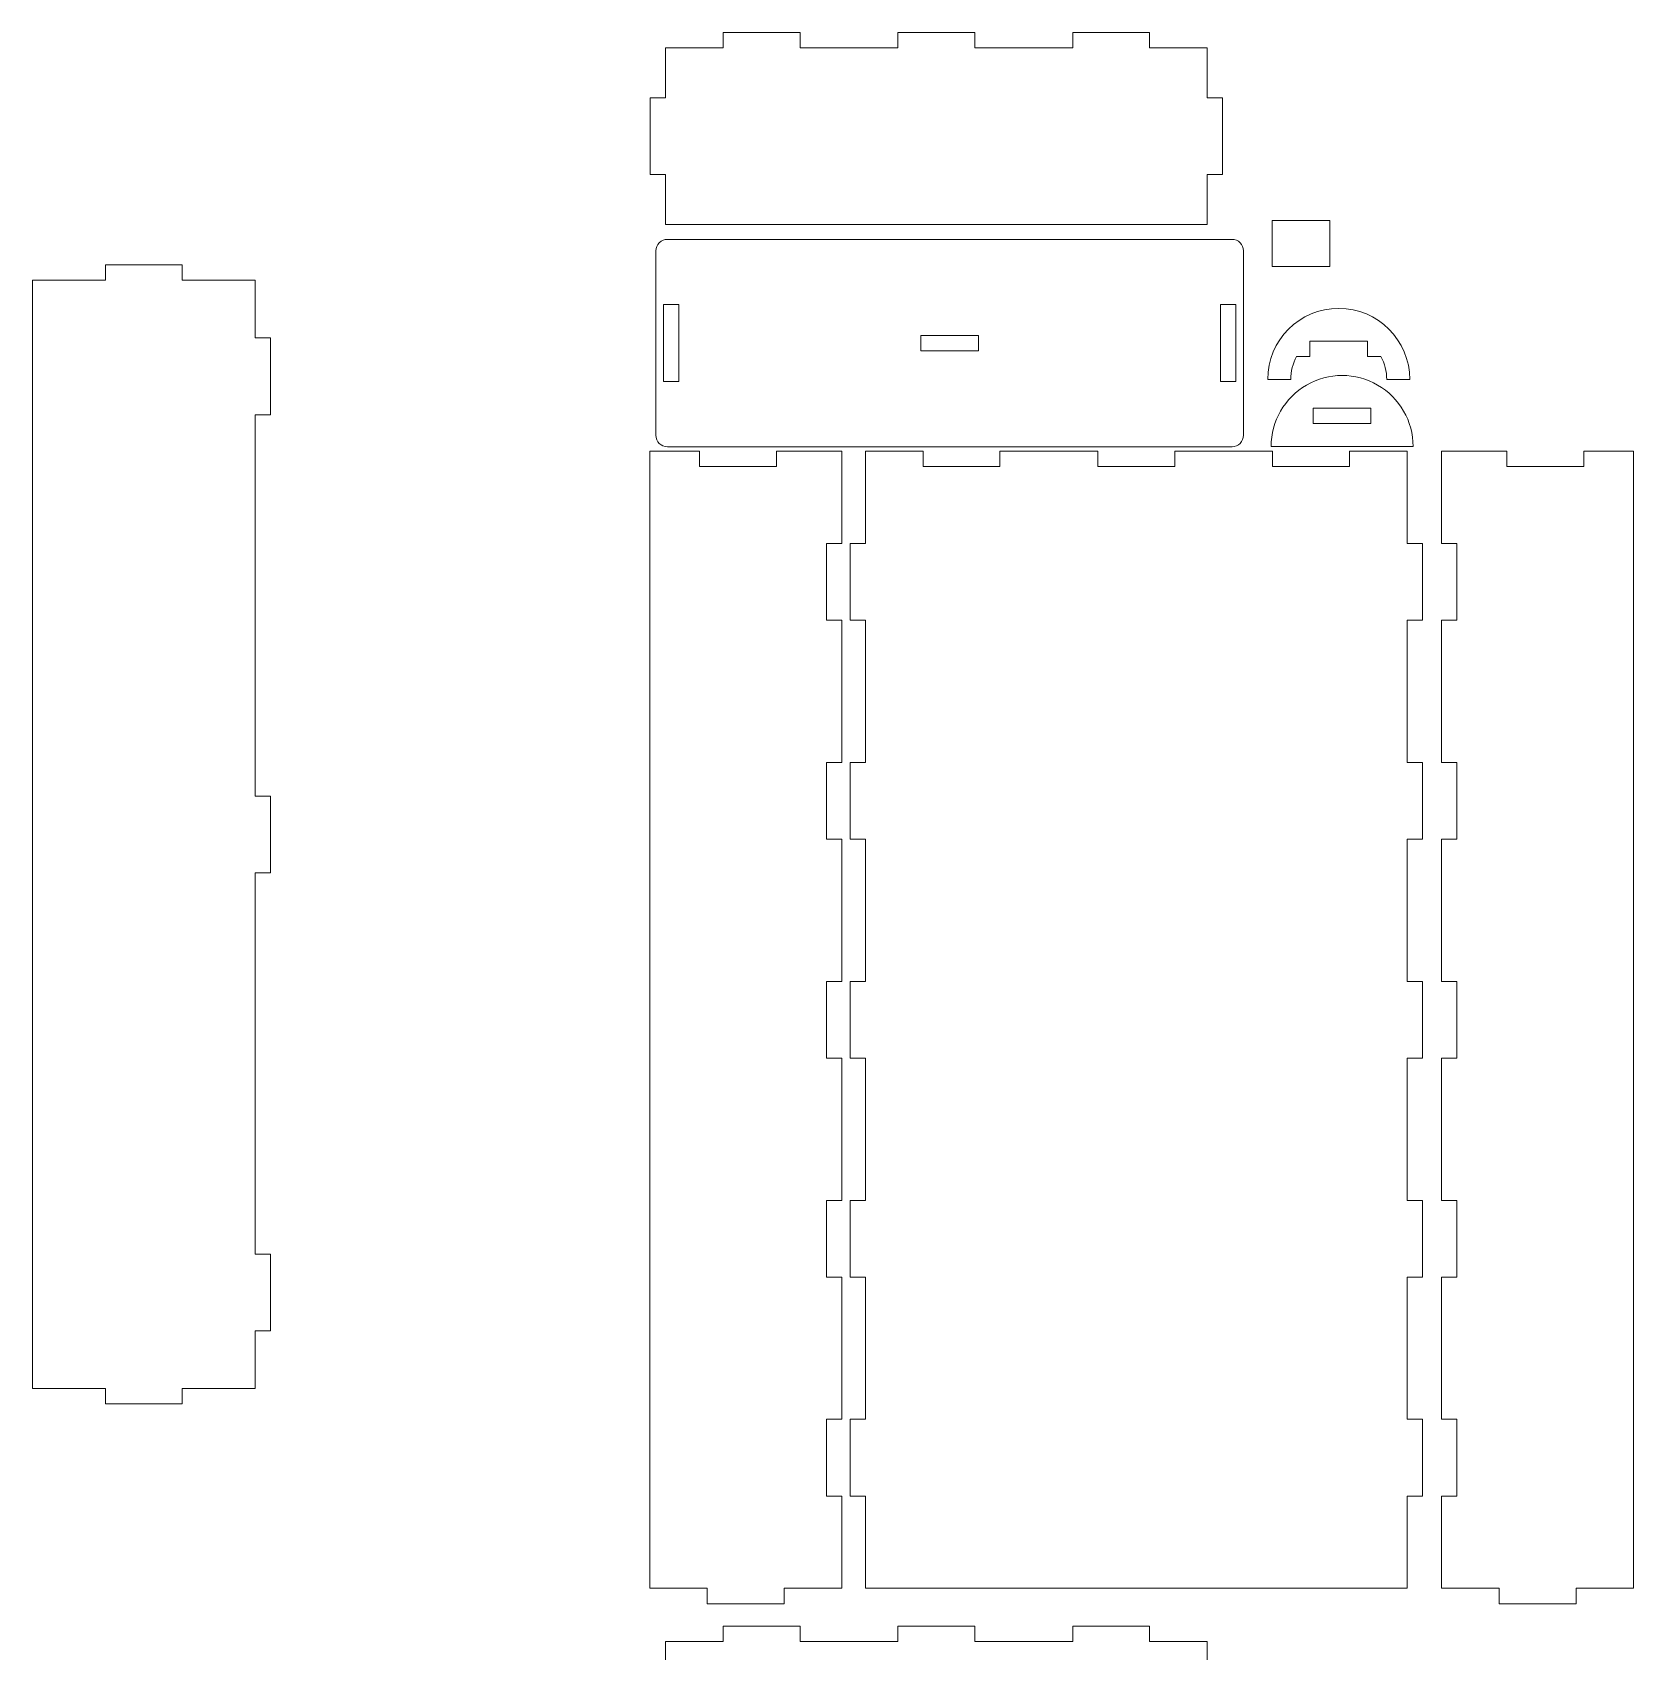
# Model space of a CAD drawing. Header units: millimetres. Extents: x -788 to 788, y -1290 to 1290.
# Drawn here: x 357.2 to 774.1, y -469.4 to -47.9 of the extents above; entities that cross this region are included whole.
import ezdxf

# ---------------------------------------------------------------- set-up
doc = ezdxf.new("R2010")
doc.units = ezdxf.units.MM
doc.header["$MEASUREMENT"] = 0
doc.layers.add('Camada 1', color=7, linetype='Continuous')

msp = doc.modelspace()

# ---------------------------------------------------------------- linework, layer by layer
at = {"layer": 'Camada 1', "color": 250, "lineweight": 20}
for points, knots in [([(602.5569, -47.9296), (602.5569, -47.9296), (582.5569, -47.9296), (582.5569, -47.9296), (582.5569, -47.9296), (582.5569, -47.9296), (582.5569, -51.9296), (582.5569, -51.9296), (582.5569, -51.9296), (582.5569, -51.9296), (557.0569, -51.9296), (557.0569, -51.9296), (557.0569, -51.9296), (557.0569, -51.9296), (557.0569, -47.9296), (557.0569, -47.9296), (557.0569, -47.9296), (557.0569, -47.9296), (537.0569, -47.9296), (537.0569, -47.9296), (537.0569, -47.9296), (537.0569, -47.9296), (537.0569, -51.9296), (537.0569, -51.9296), (537.0569, -51.9296), (537.0569, -51.9296), (522.0569, -51.9296), (522.0569, -51.9296), (522.0569, -51.9296), (522.0569, -51.9296), (522.0569, -64.9296), (522.0569, -64.9296), (522.0569, -64.9296), (522.0569, -64.9296), (518.0569, -64.9296), (518.0569, -64.9296), (518.0569, -64.9296), (518.0569, -64.9296), (518.0569, -84.9296), (518.0569, -84.9296), (518.0569, -84.9296), (518.0569, -84.9296), (522.0569, -84.9296), (522.0569, -84.9296), (522.0569, -84.9296), (522.0569, -84.9296), (522.0569, -97.9296), (522.0569, -97.9296), (522.0569, -97.9296), (522.0569, -97.9296), (663.0569, -97.9296), (663.0569, -97.9296), (663.0569, -97.9296), (663.0569, -97.9296), (663.0569, -84.9296), (663.0569, -84.9296), (663.0569, -84.9296), (663.0569, -84.9296), (667.0569, -84.9296), (667.0569, -84.9296), (667.0569, -84.9296), (667.0569, -84.9296), (667.0569, -64.9296), (667.0569, -64.9296), (667.0569, -64.9296), (667.0569, -64.9296), (663.0569, -64.9296), (663.0569, -64.9296), (663.0569, -64.9296), (663.0569, -64.9296), (663.0569, -51.9296), (663.0569, -51.9296), (663.0569, -51.9296), (663.0569, -51.9296), (648.0569, -51.9296), (648.0569, -51.9296), (648.0569, -51.9296), (648.0569, -51.9296), (648.0569, -47.9296), (648.0569, -47.9296), (648.0569, -47.9296), (648.0569, -47.9296), (628.0569, -47.9296), (628.0569, -47.9296), (628.0569, -47.9296), (628.0569, -47.9296), (628.0569, -51.9296), (628.0569, -51.9296), (628.0569, -51.9296), (628.0569, -51.9296), (602.5569, -51.9296), (602.5569, -51.9296), (602.5569, -51.9296), (602.5569, -51.9296), (602.5569, -47.9296), (602.5569, -47.9296)], [0, 0, 0, 0, 0.04, 0.04, 0.04, 0.04, 0.08, 0.08, 0.08, 0.08, 0.12, 0.12, 0.12, 0.12, 0.16, 0.16, 0.16, 0.16, 0.2, 0.2, 0.2, 0.2, 0.24, 0.24, 0.24, 0.24, 0.28, 0.28, 0.28, 0.28, 0.32, 0.32, 0.32, 0.32, 0.36, 0.36, 0.36, 0.36, 0.4, 0.4, 0.4, 0.4, 0.44, 0.44, 0.44, 0.44, 0.48, 0.48, 0.48, 0.48, 0.52, 0.52, 0.52, 0.52, 0.56, 0.56, 0.56, 0.56, 0.6, 0.6, 0.6, 0.6, 0.64, 0.64, 0.64, 0.64, 0.68, 0.68, 0.68, 0.68, 0.72, 0.72, 0.72, 0.72, 0.76, 0.76, 0.76, 0.76, 0.8, 0.8, 0.8, 0.8, 0.84, 0.84, 0.84, 0.84, 0.88, 0.88, 0.88, 0.88, 0.92, 0.92, 0.92, 0.92, 1, 1, 1, 1]), ([(695.0238, -108.8878), (695.0238, -108.8878), (695.0238, -96.8878), (695.0238, -96.8878), (695.0238, -96.8878), (695.0238, -96.8878), (680.0238, -96.8878), (680.0238, -96.8878), (680.0238, -96.8878), (680.0238, -96.8878), (680.0238, -108.8878), (680.0238, -108.8878), (680.0238, -108.8878), (680.0238, -108.8878), (695.0238, -108.8878), (695.0238, -108.8878)], [0, 0, 0, 0, 0.2, 0.2, 0.2, 0.2, 0.4, 0.4, 0.4, 0.4, 0.6, 0.6, 0.6, 0.6, 1, 1, 1, 1]), ([(669.5439, -101.8035), (669.5439, -101.8035), (522.5439, -101.8035), (522.5439, -101.8035), (522.5439, -101.8035), (521.7483, -101.8035), (520.9852, -102.1196), (520.4226, -102.6822), (520.4226, -102.6822), (519.86, -103.2448), (519.5439, -104.0079), (519.5439, -104.8035), (519.5439, -104.8035), (519.5439, -104.8035), (519.5439, -152.8035), (519.5439, -152.8035), (519.5439, -152.8035), (519.5439, -154.4603), (520.887, -155.8035), (522.5439, -155.8035), (522.5439, -155.8035), (522.5439, -155.8035), (669.5439, -155.8035), (669.5439, -155.8035), (669.5439, -155.8035), (670.3395, -155.8035), (671.1026, -155.4874), (671.6652, -154.9248), (671.6652, -154.9248), (672.2278, -154.3622), (672.5439, -153.5991), (672.5439, -152.8035), (672.5439, -152.8035), (672.5439, -152.8035), (672.5439, -104.8035), (672.5439, -104.8035), (672.5439, -104.8035), (672.5439, -104.0079), (672.2278, -103.2448), (671.6652, -102.6822), (671.6652, -102.6822), (671.1026, -102.1196), (670.3395, -101.8035), (669.5439, -101.8035)], [0, 0, 0, 0, 0.08333333, 0.08333333, 0.08333333, 0.08333333, 0.16666667, 0.16666667, 0.16666667, 0.16666667, 0.25, 0.25, 0.25, 0.25, 0.33333333, 0.33333333, 0.33333333, 0.33333333, 0.41666667, 0.41666667, 0.41666667, 0.41666667, 0.5, 0.5, 0.5, 0.5, 0.58333333, 0.58333333, 0.58333333, 0.58333333, 0.66666667, 0.66666667, 0.66666667, 0.66666667, 0.75, 0.75, 0.75, 0.75, 0.83333333, 0.83333333, 0.83333333, 0.83333333, 1, 1, 1, 1]), ([(357.1676, -400.9734), (357.1676, -400.9734), (357.1676, -112.4734), (357.1676, -112.4734), (357.1676, -112.4734), (357.1676, -112.4734), (376.1676, -112.4734), (376.1676, -112.4734), (376.1676, -112.4734), (376.1676, -112.4734), (376.1676, -108.4734), (376.1676, -108.4734), (376.1676, -108.4734), (376.1676, -108.4734), (396.1676, -108.4734), (396.1676, -108.4734), (396.1676, -108.4734), (396.1676, -108.4734), (396.1676, -112.4734), (396.1676, -112.4734), (396.1676, -112.4734), (396.1676, -112.4734), (415.1676, -112.4734), (415.1676, -112.4734), (415.1676, -112.4734), (415.1676, -112.4734), (415.1676, -127.4734), (415.1676, -127.4734), (415.1676, -127.4734), (415.1676, -127.4734), (419.1676, -127.4734), (419.1676, -127.4734), (419.1676, -127.4734), (419.1676, -127.4734), (419.1676, -147.4734), (419.1676, -147.4734), (419.1676, -147.4734), (419.1676, -147.4734), (415.1676, -147.4734), (415.1676, -147.4734), (415.1676, -147.4734), (415.1676, -147.4734), (415.1676, -246.7234), (415.1676, -246.7234), (415.1676, -246.7234), (415.1676, -246.7234), (419.1676, -246.7234), (419.1676, -246.7234), (419.1676, -246.7234), (419.1676, -246.7234), (419.1676, -266.7234), (419.1676, -266.7234), (419.1676, -266.7234), (419.1676, -266.7234), (415.1676, -266.7234), (415.1676, -266.7234), (415.1676, -266.7234), (415.1676, -266.7234), (415.1676, -365.9734), (415.1676, -365.9734), (415.1676, -365.9734), (415.1676, -365.9734), (419.1676, -365.9734), (419.1676, -365.9734), (419.1676, -365.9734), (419.1676, -365.9734), (419.1676, -385.9734), (419.1676, -385.9734), (419.1676, -385.9734), (419.1676, -385.9734), (415.1676, -385.9734), (415.1676, -385.9734), (415.1676, -385.9734), (415.1676, -385.9734), (415.1676, -400.9734), (415.1676, -400.9734), (415.1676, -400.9734), (415.1676, -400.9734), (396.1676, -400.9734), (396.1676, -400.9734), (396.1676, -400.9734), (396.1676, -400.9734), (396.1676, -404.9734), (396.1676, -404.9734), (396.1676, -404.9734), (396.1676, -404.9734), (376.1676, -404.9734), (376.1676, -404.9734), (376.1676, -404.9734), (376.1676, -404.9734), (376.1676, -400.9734), (376.1676, -400.9734), (376.1676, -400.9734), (376.1676, -400.9734), (357.1676, -400.9734), (357.1676, -400.9734)], [0, 0, 0, 0, 0.04, 0.04, 0.04, 0.04, 0.08, 0.08, 0.08, 0.08, 0.12, 0.12, 0.12, 0.12, 0.16, 0.16, 0.16, 0.16, 0.2, 0.2, 0.2, 0.2, 0.24, 0.24, 0.24, 0.24, 0.28, 0.28, 0.28, 0.28, 0.32, 0.32, 0.32, 0.32, 0.36, 0.36, 0.36, 0.36, 0.4, 0.4, 0.4, 0.4, 0.44, 0.44, 0.44, 0.44, 0.48, 0.48, 0.48, 0.48, 0.52, 0.52, 0.52, 0.52, 0.56, 0.56, 0.56, 0.56, 0.6, 0.6, 0.6, 0.6, 0.64, 0.64, 0.64, 0.64, 0.68, 0.68, 0.68, 0.68, 0.72, 0.72, 0.72, 0.72, 0.76, 0.76, 0.76, 0.76, 0.8, 0.8, 0.8, 0.8, 0.84, 0.84, 0.84, 0.84, 0.88, 0.88, 0.88, 0.88, 0.92, 0.92, 0.92, 0.92, 1, 1, 1, 1]), ([(525.5439, -118.8035), (525.5439, -118.8035), (525.5439, -138.8035), (525.5439, -138.8035), (525.5439, -138.8035), (525.5439, -138.8035), (521.5439, -138.8035), (521.5439, -138.8035), (521.5439, -138.8035), (521.5439, -138.8035), (521.5439, -118.8035), (521.5439, -118.8035), (521.5439, -118.8035), (521.5439, -118.8035), (525.5439, -118.8035), (525.5439, -118.8035)], [0, 0, 0, 0, 0.2, 0.2, 0.2, 0.2, 0.4, 0.4, 0.4, 0.4, 0.6, 0.6, 0.6, 0.6, 1, 1, 1, 1]), ([(666.5439, -138.8035), (666.5439, -138.8035), (666.5439, -118.8035), (666.5439, -118.8035), (666.5439, -118.8035), (666.5439, -118.8035), (670.5439, -118.8035), (670.5439, -118.8035), (670.5439, -118.8035), (670.5439, -118.8035), (670.5439, -138.8035), (670.5439, -138.8035), (670.5439, -138.8035), (670.5439, -138.8035), (666.5439, -138.8035), (666.5439, -138.8035)], [0, 0, 0, 0, 0.2, 0.2, 0.2, 0.2, 0.4, 0.4, 0.4, 0.4, 0.6, 0.6, 0.6, 0.6, 1, 1, 1, 1]), ([(715.8393, -138.283), (715.8393, -128.0658), (707.5566, -119.7831), (697.3393, -119.7831), (697.3393, -119.7831), (687.1222, -119.7831), (678.8395, -128.0657), (678.8394, -138.283), (678.8394, -138.283), (678.8394, -138.283), (684.8394, -138.283), (684.8394, -138.283), (684.8394, -138.283), (684.8394, -136.186), (685.367, -134.1227), (686.3735, -132.283), (686.3735, -132.283), (686.3735, -132.283), (689.8394, -132.283), (689.8394, -132.283), (689.8394, -132.283), (689.8394, -132.283), (689.8394, -128.283), (689.8394, -128.283), (689.8394, -128.283), (689.8394, -128.283), (704.8393, -128.283), (704.8393, -128.283), (704.8393, -128.283), (704.8393, -128.283), (704.8393, -132.283), (704.8393, -132.283), (704.8393, -132.283), (704.8393, -132.283), (708.3052, -132.283), (708.3052, -132.283), (708.3052, -132.283), (709.3117, -134.1227), (709.8393, -136.186), (709.8393, -138.283), (709.8393, -138.283), (709.8393, -138.283), (715.8393, -138.283), (715.8393, -138.283)], [0, 0, 0, 0, 0.08333333, 0.08333333, 0.08333333, 0.08333333, 0.16666667, 0.16666667, 0.16666667, 0.16666667, 0.25, 0.25, 0.25, 0.25, 0.33333333, 0.33333333, 0.33333333, 0.33333333, 0.41666667, 0.41666667, 0.41666667, 0.41666667, 0.5, 0.5, 0.5, 0.5, 0.58333333, 0.58333333, 0.58333333, 0.58333333, 0.66666667, 0.66666667, 0.66666667, 0.66666667, 0.75, 0.75, 0.75, 0.75, 0.83333333, 0.83333333, 0.83333333, 0.83333333, 1, 1, 1, 1]), ([(588.5439, -126.8035), (588.5439, -126.8035), (603.5439, -126.8035), (603.5439, -126.8035), (603.5439, -126.8035), (603.5439, -126.8035), (603.5439, -130.8035), (603.5439, -130.8035), (603.5439, -130.8035), (603.5439, -130.8035), (588.5439, -130.8035), (588.5439, -130.8035), (588.5439, -130.8035), (588.5439, -130.8035), (588.5439, -126.8035), (588.5439, -126.8035)], [0, 0, 0, 0, 0.2, 0.2, 0.2, 0.2, 0.4, 0.4, 0.4, 0.4, 0.6, 0.6, 0.6, 0.6, 1, 1, 1, 1]), ([(707.4598, -139.7325), (713.1837, -143.0372), (716.7098, -149.1446), (716.7098, -155.7539), (716.7098, -155.7539), (716.7098, -155.7539), (679.7099, -155.7539), (679.7099, -155.7539), (679.7099, -155.7539), (679.7099, -149.1446), (683.236, -143.0372), (688.9599, -139.7325), (688.9599, -139.7325), (694.6837, -136.4278), (701.7359, -136.4278), (707.4598, -139.7325)], [0, 0, 0, 0, 0.2, 0.2, 0.2, 0.2, 0.4, 0.4, 0.4, 0.4, 0.6, 0.6, 0.6, 0.6, 1, 1, 1, 1]), ([(705.7098, -149.754), (705.7098, -149.754), (705.7098, -145.754), (705.7098, -145.754), (705.7098, -145.754), (705.7098, -145.754), (690.7099, -145.754), (690.7099, -145.754), (690.7099, -145.754), (690.7099, -145.754), (690.7099, -149.754), (690.7099, -149.754), (690.7099, -149.754), (690.7099, -149.754), (705.7098, -149.754), (705.7098, -149.754)], [0, 0, 0, 0, 0.2, 0.2, 0.2, 0.2, 0.4, 0.4, 0.4, 0.4, 0.6, 0.6, 0.6, 0.6, 1, 1, 1, 1]), ([(563.9122, -408.9733), (563.9122, -408.9733), (563.9122, -428.9733), (563.9122, -428.9733), (563.9122, -428.9733), (563.9122, -428.9733), (567.9122, -428.9733), (567.9122, -428.9733), (567.9122, -428.9733), (567.9122, -428.9733), (567.9122, -452.9733), (567.9122, -452.9733), (567.9122, -452.9733), (567.9122, -452.9733), (552.9122, -452.9733), (552.9122, -452.9733), (552.9122, -452.9733), (552.9122, -452.9733), (552.9122, -456.9733), (552.9122, -456.9733), (552.9122, -456.9733), (552.9122, -456.9733), (532.9122, -456.9733), (532.9122, -456.9733), (532.9122, -456.9733), (532.9122, -456.9733), (532.9122, -452.9733), (532.9122, -452.9733), (532.9122, -452.9733), (532.9122, -452.9733), (517.9122, -452.9733), (517.9122, -452.9733), (517.9122, -452.9733), (517.9122, -452.9733), (517.9122, -156.9733), (517.9122, -156.9733), (517.9122, -156.9733), (517.9122, -156.9733), (530.9122, -156.9733), (530.9122, -156.9733), (530.9122, -156.9733), (530.9122, -156.9733), (530.9122, -160.9733), (530.9122, -160.9733), (530.9122, -160.9733), (530.9122, -160.9733), (550.9122, -160.9733), (550.9122, -160.9733), (550.9122, -160.9733), (550.9122, -160.9733), (550.9122, -156.9733), (550.9122, -156.9733), (550.9122, -156.9733), (550.9122, -156.9733), (567.9122, -156.9733), (567.9122, -156.9733), (567.9122, -156.9733), (567.9122, -156.9733), (567.9122, -180.9733), (567.9122, -180.9733), (567.9122, -180.9733), (567.9122, -180.9733), (563.9122, -180.9733), (563.9122, -180.9733), (563.9122, -180.9733), (563.9122, -180.9733), (563.9122, -200.9733), (563.9122, -200.9733), (563.9122, -200.9733), (563.9122, -200.9733), (567.9122, -200.9733), (567.9122, -200.9733), (567.9122, -200.9733), (567.9122, -200.9733), (567.9122, -237.9733), (567.9122, -237.9733), (567.9122, -237.9733), (567.9122, -237.9733), (563.9122, -237.9733), (563.9122, -237.9733), (563.9122, -237.9733), (563.9122, -237.9733), (563.9122, -257.9733), (563.9122, -257.9733), (563.9122, -257.9733), (563.9122, -257.9733), (567.9122, -257.9733), (567.9122, -257.9733), (567.9122, -257.9733), (567.9122, -257.9733), (567.9122, -294.9733), (567.9122, -294.9733), (567.9122, -294.9733), (567.9122, -294.9733), (563.9122, -294.9733), (563.9122, -294.9733), (563.9122, -294.9733), (563.9122, -294.9733), (563.9122, -314.9733), (563.9122, -314.9733), (563.9122, -314.9733), (563.9122, -314.9733), (567.9122, -314.9733), (567.9122, -314.9733), (567.9122, -314.9733), (567.9122, -314.9733), (567.9122, -351.9733), (567.9122, -351.9733), (567.9122, -351.9733), (567.9122, -351.9733), (563.9122, -351.9733), (563.9122, -351.9733), (563.9122, -351.9733), (563.9122, -351.9733), (563.9122, -371.9733), (563.9122, -371.9733), (563.9122, -371.9733), (563.9122, -371.9733), (567.9122, -371.9733), (567.9122, -371.9733), (567.9122, -371.9733), (567.9122, -371.9733), (567.9122, -408.9733), (567.9122, -408.9733), (567.9122, -408.9733), (567.9122, -408.9733), (563.9122, -408.9733), (563.9122, -408.9733)], [0, 0, 0, 0, 0.03030303, 0.03030303, 0.03030303, 0.03030303, 0.06060606, 0.06060606, 0.06060606, 0.06060606, 0.09090909, 0.09090909, 0.09090909, 0.09090909, 0.12121212, 0.12121212, 0.12121212, 0.12121212, 0.15151515, 0.15151515, 0.15151515, 0.15151515, 0.18181818, 0.18181818, 0.18181818, 0.18181818, 0.21212121, 0.21212121, 0.21212121, 0.21212121, 0.24242424, 0.24242424, 0.24242424, 0.24242424, 0.27272727, 0.27272727, 0.27272727, 0.27272727, 0.3030303, 0.3030303, 0.3030303, 0.3030303, 0.33333333, 0.33333333, 0.33333333, 0.33333333, 0.36363636, 0.36363636, 0.36363636, 0.36363636, 0.39393939, 0.39393939, 0.39393939, 0.39393939, 0.42424242, 0.42424242, 0.42424242, 0.42424242, 0.45454545, 0.45454545, 0.45454545, 0.45454545, 0.48484848, 0.48484848, 0.48484848, 0.48484848, 0.51515152, 0.51515152, 0.51515152, 0.51515152, 0.54545455, 0.54545455, 0.54545455, 0.54545455, 0.57575758, 0.57575758, 0.57575758, 0.57575758, 0.60606061, 0.60606061, 0.60606061, 0.60606061, 0.63636364, 0.63636364, 0.63636364, 0.63636364, 0.66666667, 0.66666667, 0.66666667, 0.66666667, 0.6969697, 0.6969697, 0.6969697, 0.6969697, 0.72727273, 0.72727273, 0.72727273, 0.72727273, 0.75757576, 0.75757576, 0.75757576, 0.75757576, 0.78787879, 0.78787879, 0.78787879, 0.78787879, 0.81818182, 0.81818182, 0.81818182, 0.81818182, 0.84848485, 0.84848485, 0.84848485, 0.84848485, 0.87878788, 0.87878788, 0.87878788, 0.87878788, 0.90909091, 0.90909091, 0.90909091, 0.90909091, 0.93939394, 0.93939394, 0.93939394, 0.93939394, 1, 1, 1, 1]), ([(574.1223, -371.9736), (574.1223, -371.9736), (574.1223, -408.9736), (574.1223, -408.9736), (574.1223, -408.9736), (574.1223, -408.9736), (570.1223, -408.9736), (570.1223, -408.9736), (570.1223, -408.9736), (570.1223, -408.9736), (570.1223, -428.9736), (570.1223, -428.9736), (570.1223, -428.9736), (570.1223, -428.9736), (574.1223, -428.9736), (574.1223, -428.9736), (574.1223, -428.9736), (574.1223, -428.9736), (574.1223, -452.9736), (574.1223, -452.9736), (574.1223, -452.9736), (574.1223, -452.9736), (715.1223, -452.9736), (715.1223, -452.9736), (715.1223, -452.9736), (715.1223, -452.9736), (715.1223, -428.9736), (715.1223, -428.9736), (715.1223, -428.9736), (715.1223, -428.9736), (719.1223, -428.9736), (719.1223, -428.9736), (719.1223, -428.9736), (719.1223, -428.9736), (719.1223, -408.9736), (719.1223, -408.9736), (719.1223, -408.9736), (719.1223, -408.9736), (715.1223, -408.9736), (715.1223, -408.9736), (715.1223, -408.9736), (715.1223, -408.9736), (715.1223, -371.9736), (715.1223, -371.9736), (715.1223, -371.9736), (715.1223, -371.9736), (719.1223, -371.9736), (719.1223, -371.9736), (719.1223, -371.9736), (719.1223, -371.9736), (719.1223, -351.9736), (719.1223, -351.9736), (719.1223, -351.9736), (719.1223, -351.9736), (715.1223, -351.9736), (715.1223, -351.9736), (715.1223, -351.9736), (715.1223, -351.9736), (715.1223, -314.9736), (715.1223, -314.9736), (715.1223, -314.9736), (715.1223, -314.9736), (719.1223, -314.9736), (719.1223, -314.9736), (719.1223, -314.9736), (719.1223, -314.9736), (719.1223, -294.9736), (719.1223, -294.9736), (719.1223, -294.9736), (719.1223, -294.9736), (715.1223, -294.9736), (715.1223, -294.9736), (715.1223, -294.9736), (715.1223, -294.9736), (715.1223, -257.9736), (715.1223, -257.9736), (715.1223, -257.9736), (715.1223, -257.9736), (719.1223, -257.9736), (719.1223, -257.9736), (719.1223, -257.9736), (719.1223, -257.9736), (719.1223, -237.9736), (719.1223, -237.9736), (719.1223, -237.9736), (719.1223, -237.9736), (715.1223, -237.9736), (715.1223, -237.9736), (715.1223, -237.9736), (715.1223, -237.9736), (715.1223, -200.9736), (715.1223, -200.9736), (715.1223, -200.9736), (715.1223, -200.9736), (719.1223, -200.9736), (719.1223, -200.9736), (719.1223, -200.9736), (719.1223, -200.9736), (719.1223, -180.9736), (719.1223, -180.9736), (719.1223, -180.9736), (719.1223, -180.9736), (715.1223, -180.9736), (715.1223, -180.9736), (715.1223, -180.9736), (715.1223, -180.9736), (715.1223, -156.9736), (715.1223, -156.9736), (715.1223, -156.9736), (715.1223, -156.9736), (700.1223, -156.9736), (700.1223, -156.9736), (700.1223, -156.9736), (700.1223, -156.9736), (700.1223, -160.9736), (700.1223, -160.9736), (700.1223, -160.9736), (700.1223, -160.9736), (680.1223, -160.9736), (680.1223, -160.9736), (680.1223, -160.9736), (680.1223, -160.9736), (680.1223, -156.9736), (680.1223, -156.9736), (680.1223, -156.9736), (680.1223, -156.9736), (654.6223, -156.9736), (654.6223, -156.9736), (654.6223, -156.9736), (654.6223, -156.9736), (654.6223, -160.9736), (654.6223, -160.9736), (654.6223, -160.9736), (654.6223, -160.9736), (634.6223, -160.9736), (634.6223, -160.9736), (634.6223, -160.9736), (634.6223, -160.9736), (634.6223, -156.9736), (634.6223, -156.9736), (634.6223, -156.9736), (634.6223, -156.9736), (609.1223, -156.9736), (609.1223, -156.9736), (609.1223, -156.9736), (609.1223, -156.9736), (609.1223, -160.9736), (609.1223, -160.9736), (609.1223, -160.9736), (609.1223, -160.9736), (589.1223, -160.9736), (589.1223, -160.9736), (589.1223, -160.9736), (589.1223, -160.9736), (589.1223, -156.9736), (589.1223, -156.9736), (589.1223, -156.9736), (589.1223, -156.9736), (574.1223, -156.9736), (574.1223, -156.9736), (574.1223, -156.9736), (574.1223, -156.9736), (574.1223, -180.9736), (574.1223, -180.9736), (574.1223, -180.9736), (574.1223, -180.9736), (570.1223, -180.9736), (570.1223, -180.9736), (570.1223, -180.9736), (570.1223, -180.9736), (570.1223, -200.9736), (570.1223, -200.9736), (570.1223, -200.9736), (570.1223, -200.9736), (574.1223, -200.9736), (574.1223, -200.9736), (574.1223, -200.9736), (574.1223, -200.9736), (574.1223, -237.9736), (574.1223, -237.9736), (574.1223, -237.9736), (574.1223, -237.9736), (570.1223, -237.9736), (570.1223, -237.9736), (570.1223, -237.9736), (570.1223, -237.9736), (570.1223, -257.9736), (570.1223, -257.9736), (570.1223, -257.9736), (570.1223, -257.9736), (574.1223, -257.9736), (574.1223, -257.9736), (574.1223, -257.9736), (574.1223, -257.9736), (574.1223, -294.9736), (574.1223, -294.9736), (574.1223, -294.9736), (574.1223, -294.9736), (570.1223, -294.9736), (570.1223, -294.9736), (570.1223, -294.9736), (570.1223, -294.9736), (570.1223, -314.9736), (570.1223, -314.9736), (570.1223, -314.9736), (570.1223, -314.9736), (574.1223, -314.9736), (574.1223, -314.9736), (574.1223, -314.9736), (574.1223, -314.9736), (574.1223, -351.9736), (574.1223, -351.9736), (574.1223, -351.9736), (574.1223, -351.9736), (570.1223, -351.9736), (570.1223, -351.9736), (570.1223, -351.9736), (570.1223, -351.9736), (570.1223, -371.9736), (570.1223, -371.9736), (570.1223, -371.9736), (570.1223, -371.9736), (574.1223, -371.9736), (574.1223, -371.9736)], [0, 0, 0, 0, 0.01754386, 0.01754386, 0.01754386, 0.01754386, 0.03508772, 0.03508772, 0.03508772, 0.03508772, 0.05263158, 0.05263158, 0.05263158, 0.05263158, 0.07017544, 0.07017544, 0.07017544, 0.07017544, 0.0877193, 0.0877193, 0.0877193, 0.0877193, 0.10526316, 0.10526316, 0.10526316, 0.10526316, 0.12280702, 0.12280702, 0.12280702, 0.12280702, 0.14035088, 0.14035088, 0.14035088, 0.14035088, 0.15789474, 0.15789474, 0.15789474, 0.15789474, 0.1754386, 0.1754386, 0.1754386, 0.1754386, 0.19298246, 0.19298246, 0.19298246, 0.19298246, 0.21052632, 0.21052632, 0.21052632, 0.21052632, 0.22807018, 0.22807018, 0.22807018, 0.22807018, 0.24561404, 0.24561404, 0.24561404, 0.24561404, 0.26315789, 0.26315789, 0.26315789, 0.26315789, 0.28070175, 0.28070175, 0.28070175, 0.28070175, 0.29824561, 0.29824561, 0.29824561, 0.29824561, 0.31578947, 0.31578947, 0.31578947, 0.31578947, 0.33333333, 0.33333333, 0.33333333, 0.33333333, 0.35087719, 0.35087719, 0.35087719, 0.35087719, 0.36842105, 0.36842105, 0.36842105, 0.36842105, 0.38596491, 0.38596491, 0.38596491, 0.38596491, 0.40350877, 0.40350877, 0.40350877, 0.40350877, 0.42105263, 0.42105263, 0.42105263, 0.42105263, 0.43859649, 0.43859649, 0.43859649, 0.43859649, 0.45614035, 0.45614035, 0.45614035, 0.45614035, 0.47368421, 0.47368421, 0.47368421, 0.47368421, 0.49122807, 0.49122807, 0.49122807, 0.49122807, 0.50877193, 0.50877193, 0.50877193, 0.50877193, 0.52631579, 0.52631579, 0.52631579, 0.52631579, 0.54385965, 0.54385965, 0.54385965, 0.54385965, 0.56140351, 0.56140351, 0.56140351, 0.56140351, 0.57894737, 0.57894737, 0.57894737, 0.57894737, 0.59649123, 0.59649123, 0.59649123, 0.59649123, 0.61403509, 0.61403509, 0.61403509, 0.61403509, 0.63157895, 0.63157895, 0.63157895, 0.63157895, 0.64912281, 0.64912281, 0.64912281, 0.64912281, 0.66666667, 0.66666667, 0.66666667, 0.66666667, 0.68421053, 0.68421053, 0.68421053, 0.68421053, 0.70175439, 0.70175439, 0.70175439, 0.70175439, 0.71929825, 0.71929825, 0.71929825, 0.71929825, 0.73684211, 0.73684211, 0.73684211, 0.73684211, 0.75438596, 0.75438596, 0.75438596, 0.75438596, 0.77192982, 0.77192982, 0.77192982, 0.77192982, 0.78947368, 0.78947368, 0.78947368, 0.78947368, 0.80701754, 0.80701754, 0.80701754, 0.80701754, 0.8245614, 0.8245614, 0.8245614, 0.8245614, 0.84210526, 0.84210526, 0.84210526, 0.84210526, 0.85964912, 0.85964912, 0.85964912, 0.85964912, 0.87719298, 0.87719298, 0.87719298, 0.87719298, 0.89473684, 0.89473684, 0.89473684, 0.89473684, 0.9122807, 0.9122807, 0.9122807, 0.9122807, 0.92982456, 0.92982456, 0.92982456, 0.92982456, 0.94736842, 0.94736842, 0.94736842, 0.94736842, 0.96491228, 0.96491228, 0.96491228, 0.96491228, 1, 1, 1, 1]), ([(728.1223, -408.9733), (728.1223, -408.9733), (728.1223, -428.9733), (728.1223, -428.9733), (728.1223, -428.9733), (728.1223, -428.9733), (724.1223, -428.9733), (724.1223, -428.9733), (724.1223, -428.9733), (724.1223, -428.9733), (724.1223, -452.9733), (724.1223, -452.9733), (724.1223, -452.9733), (724.1223, -452.9733), (739.1223, -452.9733), (739.1223, -452.9733), (739.1223, -452.9733), (739.1223, -452.9733), (739.1223, -456.9733), (739.1223, -456.9733), (739.1223, -456.9733), (739.1223, -456.9733), (759.1223, -456.9733), (759.1223, -456.9733), (759.1223, -456.9733), (759.1223, -456.9733), (759.1223, -452.9733), (759.1223, -452.9733), (759.1223, -452.9733), (759.1223, -452.9733), (774.1223, -452.9733), (774.1223, -452.9733), (774.1223, -452.9733), (774.1223, -452.9733), (774.1223, -156.9733), (774.1223, -156.9733), (774.1223, -156.9733), (774.1223, -156.9733), (761.1223, -156.9733), (761.1223, -156.9733), (761.1223, -156.9733), (761.1223, -156.9733), (761.1223, -160.9733), (761.1223, -160.9733), (761.1223, -160.9733), (761.1223, -160.9733), (741.1223, -160.9733), (741.1223, -160.9733), (741.1223, -160.9733), (741.1223, -160.9733), (741.1223, -156.9733), (741.1223, -156.9733), (741.1223, -156.9733), (741.1223, -156.9733), (724.1223, -156.9733), (724.1223, -156.9733), (724.1223, -156.9733), (724.1223, -156.9733), (724.1223, -180.9733), (724.1223, -180.9733), (724.1223, -180.9733), (724.1223, -180.9733), (728.1223, -180.9733), (728.1223, -180.9733), (728.1223, -180.9733), (728.1223, -180.9733), (728.1223, -200.9733), (728.1223, -200.9733), (728.1223, -200.9733), (728.1223, -200.9733), (724.1223, -200.9733), (724.1223, -200.9733), (724.1223, -200.9733), (724.1223, -200.9733), (724.1223, -237.9733), (724.1223, -237.9733), (724.1223, -237.9733), (724.1223, -237.9733), (728.1223, -237.9733), (728.1223, -237.9733), (728.1223, -237.9733), (728.1223, -237.9733), (728.1223, -257.9733), (728.1223, -257.9733), (728.1223, -257.9733), (728.1223, -257.9733), (724.1223, -257.9733), (724.1223, -257.9733), (724.1223, -257.9733), (724.1223, -257.9733), (724.1223, -294.9733), (724.1223, -294.9733), (724.1223, -294.9733), (724.1223, -294.9733), (728.1223, -294.9733), (728.1223, -294.9733), (728.1223, -294.9733), (728.1223, -294.9733), (728.1223, -314.9733), (728.1223, -314.9733), (728.1223, -314.9733), (728.1223, -314.9733), (724.1223, -314.9733), (724.1223, -314.9733), (724.1223, -314.9733), (724.1223, -314.9733), (724.1223, -351.9733), (724.1223, -351.9733), (724.1223, -351.9733), (724.1223, -351.9733), (728.1223, -351.9733), (728.1223, -351.9733), (728.1223, -351.9733), (728.1223, -351.9733), (728.1223, -371.9733), (728.1223, -371.9733), (728.1223, -371.9733), (728.1223, -371.9733), (724.1223, -371.9733), (724.1223, -371.9733), (724.1223, -371.9733), (724.1223, -371.9733), (724.1223, -408.9733), (724.1223, -408.9733), (724.1223, -408.9733), (724.1223, -408.9733), (728.1223, -408.9733), (728.1223, -408.9733)], [0, 0, 0, 0, 0.03030303, 0.03030303, 0.03030303, 0.03030303, 0.06060606, 0.06060606, 0.06060606, 0.06060606, 0.09090909, 0.09090909, 0.09090909, 0.09090909, 0.12121212, 0.12121212, 0.12121212, 0.12121212, 0.15151515, 0.15151515, 0.15151515, 0.15151515, 0.18181818, 0.18181818, 0.18181818, 0.18181818, 0.21212121, 0.21212121, 0.21212121, 0.21212121, 0.24242424, 0.24242424, 0.24242424, 0.24242424, 0.27272727, 0.27272727, 0.27272727, 0.27272727, 0.3030303, 0.3030303, 0.3030303, 0.3030303, 0.33333333, 0.33333333, 0.33333333, 0.33333333, 0.36363636, 0.36363636, 0.36363636, 0.36363636, 0.39393939, 0.39393939, 0.39393939, 0.39393939, 0.42424242, 0.42424242, 0.42424242, 0.42424242, 0.45454545, 0.45454545, 0.45454545, 0.45454545, 0.48484848, 0.48484848, 0.48484848, 0.48484848, 0.51515152, 0.51515152, 0.51515152, 0.51515152, 0.54545455, 0.54545455, 0.54545455, 0.54545455, 0.57575758, 0.57575758, 0.57575758, 0.57575758, 0.60606061, 0.60606061, 0.60606061, 0.60606061, 0.63636364, 0.63636364, 0.63636364, 0.63636364, 0.66666667, 0.66666667, 0.66666667, 0.66666667, 0.6969697, 0.6969697, 0.6969697, 0.6969697, 0.72727273, 0.72727273, 0.72727273, 0.72727273, 0.75757576, 0.75757576, 0.75757576, 0.75757576, 0.78787879, 0.78787879, 0.78787879, 0.78787879, 0.81818182, 0.81818182, 0.81818182, 0.81818182, 0.84848485, 0.84848485, 0.84848485, 0.84848485, 0.87878788, 0.87878788, 0.87878788, 0.87878788, 0.90909091, 0.90909091, 0.90909091, 0.90909091, 0.93939394, 0.93939394, 0.93939394, 0.93939394, 1, 1, 1, 1]), ([(602.5569, -462.7964), (602.5569, -462.7964), (582.5569, -462.7964), (582.5569, -462.7964), (582.5569, -462.7964), (582.5569, -462.7964), (582.5569, -466.7964), (582.5569, -466.7964), (582.5569, -466.7964), (582.5569, -466.7964), (557.0569, -466.7964), (557.0569, -466.7964), (557.0569, -466.7964), (557.0569, -466.7964), (557.0569, -462.7964), (557.0569, -462.7964), (557.0569, -462.7964), (557.0569, -462.7964), (537.0569, -462.7964), (537.0569, -462.7964), (537.0569, -462.7964), (537.0569, -462.7964), (537.0569, -466.7964), (537.0569, -466.7964), (537.0569, -466.7964), (537.0569, -466.7964), (522.0569, -466.7964), (522.0569, -466.7964), (522.0569, -466.7964), (522.0569, -466.7964), (522.0569, -479.7964), (522.0569, -479.7964), (522.0569, -479.7964), (522.0569, -479.7964), (518.0569, -479.7964), (518.0569, -479.7964), (518.0569, -479.7964), (518.0569, -479.7964), (518.0569, -499.7964), (518.0569, -499.7964), (518.0569, -499.7964), (518.0569, -499.7964), (522.0569, -499.7964), (522.0569, -499.7964), (522.0569, -499.7964), (522.0569, -499.7964), (522.0569, -512.7964), (522.0569, -512.7964), (522.0569, -512.7964), (522.0569, -512.7964), (663.0569, -512.7964), (663.0569, -512.7964), (663.0569, -512.7964), (663.0569, -512.7964), (663.0569, -499.7964), (663.0569, -499.7964), (663.0569, -499.7964), (663.0569, -499.7964), (667.0569, -499.7964), (667.0569, -499.7964), (667.0569, -499.7964), (667.0569, -499.7964), (667.0569, -479.7964), (667.0569, -479.7964), (667.0569, -479.7964), (667.0569, -479.7964), (663.0569, -479.7964), (663.0569, -479.7964), (663.0569, -479.7964), (663.0569, -479.7964), (663.0569, -466.7964), (663.0569, -466.7964), (663.0569, -466.7964), (663.0569, -466.7964), (648.0569, -466.7964), (648.0569, -466.7964), (648.0569, -466.7964), (648.0569, -466.7964), (648.0569, -462.7964), (648.0569, -462.7964), (648.0569, -462.7964), (648.0569, -462.7964), (628.0569, -462.7964), (628.0569, -462.7964), (628.0569, -462.7964), (628.0569, -462.7964), (628.0569, -466.7964), (628.0569, -466.7964), (628.0569, -466.7964), (628.0569, -466.7964), (602.5569, -466.7964), (602.5569, -466.7964), (602.5569, -466.7964), (602.5569, -466.7964), (602.5569, -462.7964), (602.5569, -462.7964)], [0, 0, 0, 0, 0.04, 0.04, 0.04, 0.04, 0.08, 0.08, 0.08, 0.08, 0.12, 0.12, 0.12, 0.12, 0.16, 0.16, 0.16, 0.16, 0.2, 0.2, 0.2, 0.2, 0.24, 0.24, 0.24, 0.24, 0.28, 0.28, 0.28, 0.28, 0.32, 0.32, 0.32, 0.32, 0.36, 0.36, 0.36, 0.36, 0.4, 0.4, 0.4, 0.4, 0.44, 0.44, 0.44, 0.44, 0.48, 0.48, 0.48, 0.48, 0.52, 0.52, 0.52, 0.52, 0.56, 0.56, 0.56, 0.56, 0.6, 0.6, 0.6, 0.6, 0.64, 0.64, 0.64, 0.64, 0.68, 0.68, 0.68, 0.68, 0.72, 0.72, 0.72, 0.72, 0.76, 0.76, 0.76, 0.76, 0.8, 0.8, 0.8, 0.8, 0.84, 0.84, 0.84, 0.84, 0.88, 0.88, 0.88, 0.88, 0.92, 0.92, 0.92, 0.92, 1, 1, 1, 1])]:
    msp.add_open_spline(points, degree=3, knots=knots, dxfattribs=at)

doc.saveas('drawing.dxf')
